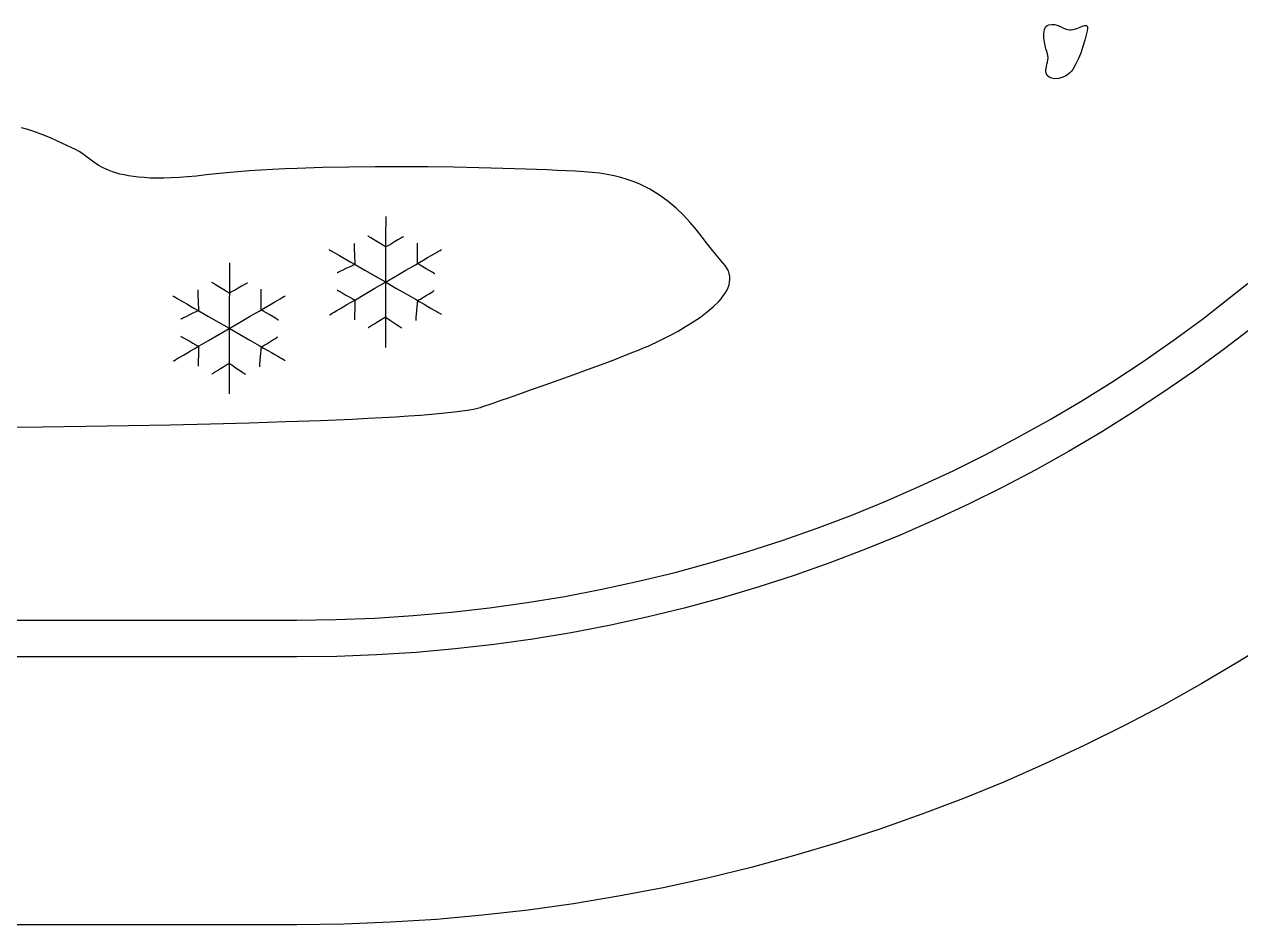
# Model space of a CAD drawing. Header units: millimetres. Extents: x 299 to 601, y 84 to 516.
# Drawn here: x 478.3 to 548.6, y 305.3 to 357.3 of the extents above; entities that cross this region are included whole.
import ezdxf

# ---------------------------------------------------------------- set-up
doc = ezdxf.new("R2010")
doc.units = ezdxf.units.MM
doc.layers.get('0').update_dxf_attribs({"linetype": 'CONTINUOUS', "true_color": 0xffffff})

msp = doc.modelspace()

# ---------------------------------------------------------------- linework, layer by layer
at = {"linetype": 'CONTINUOUS', "true_color": 0xffffff}
for points in [[(537.38, 355.937), (537.375, 355.952), (537.365, 355.992), (537.35, 356.052), (537.33, 356.135), (537.31, 356.23), (537.292, 356.337), (537.262, 356.577), (537.257, 356.822), (537.292, 357.045), (537.33, 357.142), (537.382, 357.22), (537.452, 357.282), (537.542, 357.32), (537.722, 357.35), (537.875, 357.345), (538.007, 357.31), (538.132, 357.26), (538.257, 357.197), (538.395, 357.135), (538.552, 357.08), (538.74, 357.042), (538.845, 357.04), (538.952, 357.052), (539.162, 357.115), (539.362, 357.195), (539.537, 357.265), (539.612, 357.285), (539.675, 357.292), (539.725, 357.28), (539.762, 357.247), (539.782, 357.187), (539.785, 357.097), (539.77, 356.975), (539.732, 356.812), (539.632, 356.442), (539.517, 356.065), (539.392, 355.692), (539.252, 355.34), (539.097, 355.02), (538.927, 354.742), (538.835, 354.625), (538.74, 354.522), (538.637, 354.435), (538.532, 354.37), (538.315, 354.277), (538.102, 354.222), (537.902, 354.207), (537.725, 354.232), (537.572, 354.295), (537.46, 354.395), (537.392, 354.535), (537.38, 354.62), (537.38, 354.715), (537.405, 354.892), (537.435, 355.04), (537.467, 355.165), (537.492, 355.282), (537.505, 355.407), (537.495, 355.55), (537.455, 355.722), (537.38, 355.937), (537.38, 355.937), (537.38, 355.937)], [(504.595, 335.185), (504.692, 335.217), (504.822, 335.262), (504.99, 335.32), (505.185, 335.387), (505.412, 335.465), (505.665, 335.552), (505.945, 335.65), (506.247, 335.752), (506.567, 335.865), (506.91, 335.985), (507.267, 336.11), (507.64, 336.24), (508.417, 336.515), (509.23, 336.802), (510.055, 337.1), (510.88, 337.4), (511.685, 337.697), (512.452, 337.987), (512.82, 338.13), (513.17, 338.265), (513.502, 338.397), (513.815, 338.525), (514.107, 338.647), (514.375, 338.76), (514.617, 338.867), (514.83, 338.967), (515.24, 339.167), (515.67, 339.387), (516.11, 339.627), (516.55, 339.882), (516.985, 340.15), (517.402, 340.432), (517.792, 340.727), (518.15, 341.03), (518.465, 341.34), (518.602, 341.497), (518.725, 341.657), (518.835, 341.815), (518.927, 341.977), (519, 342.137), (519.057, 342.3), (519.092, 342.46), (519.11, 342.622), (519.102, 342.782), (519.072, 342.945), (519.02, 343.105), (518.94, 343.262), (518.835, 343.42), (518.702, 343.577), (518.41, 343.907), (518.115, 344.267), (517.815, 344.655), (517.5, 345.06), (517.17, 345.477), (516.812, 345.897), (516.427, 346.315), (516.005, 346.725), (515.542, 347.117), (515.035, 347.487), (514.472, 347.825), (514.172, 347.982), (513.855, 348.13), (513.52, 348.265), (513.17, 348.387), (512.805, 348.497), (512.417, 348.595), (512.015, 348.677), (511.59, 348.747), (511.147, 348.797), (510.682, 348.832), (510.19, 348.857), (509.667, 348.885), (509.115, 348.91), (508.537, 348.935), (507.932, 348.957), (507.302, 348.982), (506.652, 349.002), (505.982, 349.025), (505.295, 349.042), (504.592, 349.06), (503.142, 349.09), (501.652, 349.11), (500.135, 349.12), (498.605, 349.117), (497.08, 349.102), (495.57, 349.072), (494.095, 349.027), (493.375, 348.997), (492.67, 348.962), (491.977, 348.922), (491.305, 348.877), (490.652, 348.83), (490.02, 348.775), (489.41, 348.712), (488.827, 348.647), (488.272, 348.585), (487.752, 348.537), (487.262, 348.5), (486.805, 348.477), (486.375, 348.465), (485.972, 348.462), (485.597, 348.47), (485.247, 348.49), (484.92, 348.515), (484.617, 348.552), (484.337, 348.595), (484.075, 348.645), (483.835, 348.7), (483.61, 348.762), (483.405, 348.83), (483.212, 348.902), (482.872, 349.055), (482.58, 349.22), (482.325, 349.387), (482.097, 349.555), (481.887, 349.72), (481.685, 349.872), (481.48, 350.007), (481.265, 350.125), (481.027, 350.235), (480.767, 350.357), (480.485, 350.49), (480.187, 350.625), (479.872, 350.765), (479.542, 350.902), (478.857, 351.162), (478.505, 351.277), (478.15, 351.377)], [(499.205, 346.24), (499.205, 346.217), (499.205, 346.155), (499.205, 346.052), (499.205, 345.915), (499.205, 345.742), (499.202, 345.542), (499.202, 345.312), (499.202, 345.057), (499.202, 344.78), (499.202, 344.485), (499.2, 344.172), (499.2, 343.845), (499.2, 343.16), (499.197, 342.455), (499.195, 341.75), (499.195, 341.065), (499.195, 340.737), (499.192, 340.425), (499.192, 340.13), (499.192, 339.852), (499.192, 339.597), (499.192, 339.367), (499.19, 339.167), (499.19, 338.995), (499.19, 338.857), (499.19, 338.755), (499.19, 338.692), (499.19, 338.67)], [(497.375, 344.682), (497.375, 344.67), (497.377, 344.63), (497.38, 344.572), (497.382, 344.495), (497.39, 344.302), (497.397, 344.08), (497.405, 343.86), (497.412, 343.667), (497.415, 343.59), (497.417, 343.532), (497.42, 343.492), (497.42, 343.48), (497.407, 343.475), (497.375, 343.46), (497.325, 343.435), (497.26, 343.402), (497.097, 343.325), (496.907, 343.235), (496.72, 343.145), (496.557, 343.067), (496.492, 343.035), (496.442, 343.01), (496.41, 342.995), (496.397, 342.99)], [(500.242, 345.08), (500.23, 345.072), (500.197, 345.055), (500.147, 345.025), (500.08, 344.987), (499.912, 344.892), (499.722, 344.782), (499.532, 344.672), (499.365, 344.577), (499.297, 344.54), (499.247, 344.51), (499.215, 344.492), (499.202, 344.485), (499.19, 344.492), (499.157, 344.512), (499.107, 344.542), (499.042, 344.582), (498.88, 344.682), (498.692, 344.797), (498.505, 344.912), (498.342, 345.012), (498.277, 345.052), (498.227, 345.082), (498.195, 345.102), (498.182, 345.11)], [(502.042, 342.927), (502.032, 342.935), (502, 342.952), (501.95, 342.982), (501.887, 343.022), (501.727, 343.117), (501.542, 343.227), (501.36, 343.337), (501.2, 343.435), (501.137, 343.472), (501.087, 343.502), (501.055, 343.52), (501.045, 343.527), (501.045, 343.54), (501.045, 343.577), (501.045, 343.637), (501.045, 343.712), (501.047, 343.902), (501.047, 344.12), (501.05, 344.337), (501.052, 344.527), (501.052, 344.602), (501.052, 344.662), (501.052, 344.7), (501.052, 344.712)], [(495.94, 344.332), (495.957, 344.322), (496.012, 344.29), (496.1, 344.24), (496.22, 344.172), (496.367, 344.087), (496.54, 343.987), (496.737, 343.875), (496.955, 343.747), (497.192, 343.612), (497.447, 343.465), (497.997, 343.15), (498.585, 342.812), (499.19, 342.462), (499.795, 342.112), (500.382, 341.775), (500.932, 341.46), (501.187, 341.312), (501.425, 341.177), (501.642, 341.05), (501.84, 340.937), (502.012, 340.837), (502.16, 340.752), (502.28, 340.685), (502.367, 340.635), (502.422, 340.602), (502.44, 340.592)], [(495.955, 340.562), (495.972, 340.572), (496.027, 340.605), (496.115, 340.655), (496.232, 340.725), (496.38, 340.81), (496.552, 340.91), (496.747, 341.025), (496.965, 341.152), (497.202, 341.29), (497.455, 341.437), (498.002, 341.755), (498.587, 342.095), (499.19, 342.447), (499.792, 342.8), (500.377, 343.14), (500.925, 343.457), (501.177, 343.605), (501.415, 343.742), (501.632, 343.87), (501.827, 343.985), (502, 344.085), (502.147, 344.17), (502.265, 344.24), (502.352, 344.29), (502.407, 344.322), (502.425, 344.332)], [(490.167, 343.565), (490.167, 343.542), (490.167, 343.48), (490.167, 343.377), (490.167, 343.24), (490.167, 343.067), (490.165, 342.867), (490.165, 342.637), (490.165, 342.382), (490.165, 342.105), (490.165, 341.81), (490.162, 341.497), (490.162, 341.17), (490.162, 340.487), (490.16, 339.78), (490.157, 339.075), (490.157, 338.392), (490.157, 338.065), (490.155, 337.752), (490.155, 337.457), (490.155, 337.18), (490.155, 336.925), (490.155, 336.695), (490.152, 336.495), (490.152, 336.322), (490.152, 336.185), (490.152, 336.082), (490.152, 336.02), (490.152, 335.997)], [(494.065, 322.925), (496.325, 322.952), (498.57, 323.04), (500.8, 323.18), (503.012, 323.377), (505.212, 323.627), (507.395, 323.932), (509.557, 324.292), (511.705, 324.702), (513.83, 325.167), (515.937, 325.68), (518.025, 326.245), (520.092, 326.86), (522.137, 327.525), (524.157, 328.235), (526.157, 328.995), (528.132, 329.802), (530.085, 330.657), (532.01, 331.555), (533.91, 332.5), (535.785, 333.49), (537.63, 334.522), (539.45, 335.597), (541.24, 336.715), (543, 337.872), (544.732, 339.072), (546.432, 340.312), (549.737, 342.912)], [(488.337, 342.01), (488.337, 341.997), (488.34, 341.957), (488.342, 341.9), (488.345, 341.822), (488.352, 341.63), (488.36, 341.407), (488.367, 341.187), (488.375, 340.995), (488.377, 340.917), (488.38, 340.86), (488.382, 340.82), (488.382, 340.807), (488.37, 340.802), (488.337, 340.787), (488.287, 340.762), (488.222, 340.73), (488.06, 340.652), (487.87, 340.56), (487.682, 340.47), (487.52, 340.392), (487.455, 340.36), (487.405, 340.335), (487.372, 340.32), (487.36, 340.315)], [(491.205, 342.405), (491.192, 342.397), (491.16, 342.38), (491.11, 342.35), (491.042, 342.312), (490.875, 342.217), (490.685, 342.107), (490.495, 341.997), (490.327, 341.902), (490.26, 341.865), (490.21, 341.835), (490.177, 341.817), (490.165, 341.81), (490.152, 341.817), (490.12, 341.837), (490.07, 341.867), (490.005, 341.907), (489.842, 342.007), (489.655, 342.122), (489.467, 342.237), (489.305, 342.337), (489.24, 342.377), (489.19, 342.407), (489.157, 342.427), (489.145, 342.435)], [(493.007, 340.255), (492.997, 340.262), (492.965, 340.28), (492.915, 340.31), (492.852, 340.35), (492.69, 340.445), (492.507, 340.555), (492.325, 340.665), (492.165, 340.762), (492.1, 340.8), (492.05, 340.83), (492.017, 340.847), (492.007, 340.855), (492.007, 340.867), (492.007, 340.905), (492.007, 340.965), (492.007, 341.04), (492.01, 341.23), (492.01, 341.447), (492.012, 341.665), (492.015, 341.855), (492.015, 341.93), (492.015, 341.99), (492.015, 342.027), (492.015, 342.04)], [(496.397, 341.997), (496.41, 341.99), (496.442, 341.972), (496.492, 341.945), (496.557, 341.907), (496.722, 341.815), (496.91, 341.707), (497.097, 341.6), (497.262, 341.507), (497.327, 341.47), (497.377, 341.442), (497.41, 341.425), (497.422, 341.417), (497.422, 341.405), (497.422, 341.367), (497.42, 341.312), (497.42, 341.237), (497.417, 341.055), (497.412, 340.845), (497.41, 340.635), (497.407, 340.452), (497.407, 340.377), (497.405, 340.322), (497.405, 340.285), (497.405, 340.272)], [(500.96, 340.242), (500.96, 340.255), (500.965, 340.292), (500.97, 340.347), (500.975, 340.42), (500.992, 340.605), (501.01, 340.812), (501.03, 341.022), (501.047, 341.207), (501.052, 341.28), (501.057, 341.335), (501.062, 341.372), (501.062, 341.385), (501.072, 341.392), (501.102, 341.41), (501.15, 341.44), (501.21, 341.475), (501.362, 341.57), (501.537, 341.675), (501.712, 341.782), (501.865, 341.877), (501.925, 341.912), (501.972, 341.942), (502.002, 341.96), (502.012, 341.967)], [(486.902, 341.657), (486.92, 341.647), (486.975, 341.615), (487.062, 341.565), (487.182, 341.497), (487.33, 341.412), (487.502, 341.312), (487.7, 341.2), (487.917, 341.072), (488.155, 340.937), (488.41, 340.79), (488.96, 340.475), (489.547, 340.137), (490.152, 339.787), (490.757, 339.44), (491.345, 339.102), (491.895, 338.787), (492.15, 338.64), (492.387, 338.505), (492.605, 338.377), (492.802, 338.265), (492.975, 338.165), (493.122, 338.08), (493.242, 338.012), (493.33, 337.962), (493.385, 337.93), (493.402, 337.92)], [(486.917, 337.887), (486.935, 337.897), (486.99, 337.93), (487.077, 337.98), (487.195, 338.05), (487.342, 338.135), (487.515, 338.235), (487.71, 338.35), (487.927, 338.477), (488.165, 338.615), (488.417, 338.762), (488.965, 339.08), (489.55, 339.42), (490.152, 339.772), (490.755, 340.125), (491.34, 340.465), (491.887, 340.782), (492.14, 340.93), (492.377, 341.067), (492.595, 341.195), (492.79, 341.31), (492.962, 341.41), (493.11, 341.495), (493.227, 341.565), (493.315, 341.615), (493.37, 341.647), (493.387, 341.657)], [(498.197, 339.83), (498.207, 339.837), (498.24, 339.855), (498.29, 339.887), (498.352, 339.925), (498.512, 340.022), (498.695, 340.135), (498.877, 340.247), (499.037, 340.345), (499.1, 340.382), (499.15, 340.415), (499.182, 340.432), (499.192, 340.44), (499.202, 340.432), (499.232, 340.412), (499.28, 340.38), (499.34, 340.34), (499.49, 340.237), (499.662, 340.12), (499.837, 340.002), (499.987, 339.9), (500.047, 339.86), (500.095, 339.827), (500.125, 339.807), (500.135, 339.8)], [(549.417, 339.915), (547.707, 338.605), (545.965, 337.335), (544.192, 336.105), (542.39, 334.917), (540.555, 333.772), (538.692, 332.672), (536.8, 331.615), (534.88, 330.602), (532.935, 329.635), (530.962, 328.712), (528.962, 327.837), (526.94, 327.012), (524.892, 326.232), (522.82, 325.502), (520.725, 324.822), (518.61, 324.195), (516.472, 323.615), (514.312, 323.087), (512.132, 322.615), (509.935, 322.192), (507.717, 321.825), (505.485, 321.512), (503.232, 321.255), (500.962, 321.055), (498.677, 320.91), (496.38, 320.822), (494.065, 320.792), (494.065, 320.792), (494.065, 320.792)], [(487.36, 339.322), (487.372, 339.315), (487.405, 339.297), (487.455, 339.27), (487.52, 339.232), (487.685, 339.14), (487.872, 339.032), (488.06, 338.925), (488.225, 338.832), (488.29, 338.795), (488.34, 338.767), (488.372, 338.75), (488.385, 338.742), (488.385, 338.73), (488.385, 338.692), (488.382, 338.637), (488.382, 338.562), (488.38, 338.38), (488.375, 338.17), (488.372, 337.96), (488.37, 337.777), (488.37, 337.702), (488.367, 337.647), (488.367, 337.61), (488.367, 337.597)], [(491.922, 337.567), (491.922, 337.58), (491.927, 337.617), (491.932, 337.672), (491.937, 337.747), (491.955, 337.93), (491.972, 338.14), (491.992, 338.35), (492.01, 338.532), (492.015, 338.607), (492.02, 338.662), (492.025, 338.7), (492.025, 338.712), (492.035, 338.72), (492.065, 338.737), (492.112, 338.765), (492.172, 338.802), (492.325, 338.895), (492.5, 339.002), (492.675, 339.11), (492.827, 339.202), (492.887, 339.24), (492.935, 339.267), (492.965, 339.285), (492.975, 339.292)], [(489.16, 337.155), (489.17, 337.162), (489.202, 337.182), (489.252, 337.212), (489.315, 337.25), (489.475, 337.35), (489.657, 337.46), (489.842, 337.572), (490.002, 337.672), (490.065, 337.71), (490.115, 337.74), (490.147, 337.76), (490.157, 337.767), (490.167, 337.76), (490.197, 337.74), (490.245, 337.707), (490.305, 337.667), (490.455, 337.565), (490.627, 337.445), (490.802, 337.327), (490.952, 337.225), (491.012, 337.185), (491.06, 337.152), (491.09, 337.132), (491.1, 337.125)], [(474.247, 334.035), (479.357, 334.092), (481.872, 334.127), (484.342, 334.17), (486.75, 334.215), (489.077, 334.267), (491.312, 334.327), (493.435, 334.392), (495.435, 334.462), (497.292, 334.542), (498.165, 334.585), (498.995, 334.627), (499.78, 334.675), (500.522, 334.722), (501.217, 334.772), (501.862, 334.825), (502.457, 334.88), (502.997, 334.935), (503.485, 334.995), (503.915, 335.055), (504.285, 335.12), (504.595, 335.185), (504.595, 335.185), (504.595, 335.185)], [(476.737, 322.925), (482.415, 322.925), (488.185, 322.925), (494.065, 322.925), (494.065, 322.925), (494.065, 322.925)], [(550.725, 321.885), (548.575, 320.542), (546.39, 319.252), (544.172, 318.012), (541.922, 316.825), (539.64, 315.69), (537.327, 314.61), (534.982, 313.585), (532.61, 312.615), (530.21, 311.702), (527.78, 310.847), (525.325, 310.05), (522.842, 309.31), (520.335, 308.632), (517.805, 308.015), (515.25, 307.457), (512.672, 306.965), (510.072, 306.535), (507.452, 306.167), (504.812, 305.865), (502.152, 305.63), (499.475, 305.46), (496.777, 305.357), (494.065, 305.322), (494.065, 305.322), (494.065, 305.322)], [(494.065, 320.792), (404.32, 320.792)], [(494.065, 305.322), (404.32, 305.322)]]:
    msp.add_lwpolyline(points, dxfattribs=at)

doc.saveas('drawing.dxf')
